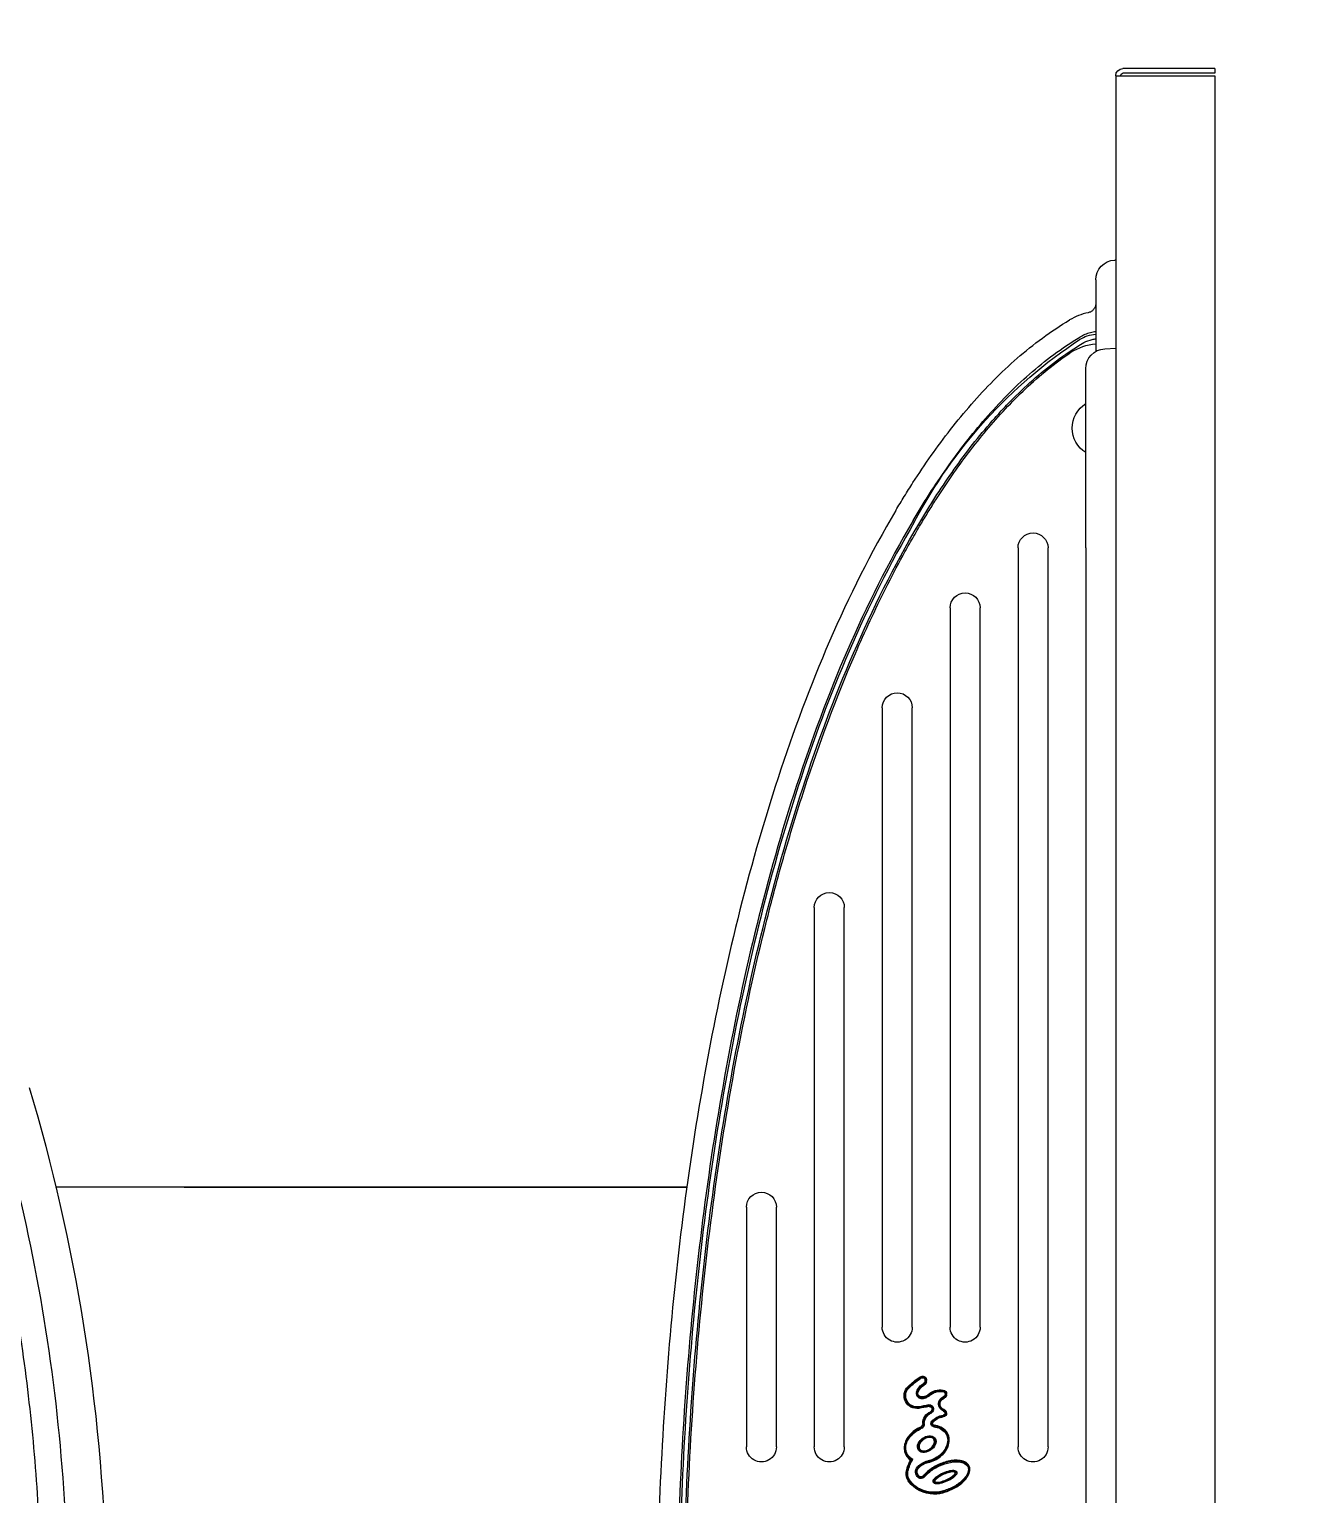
# Model space of a CAD drawing. Header units: inches. Extents: x -11 to 1838, y 0 to 1742.
# Drawn here: x 588.83 to 596.75, y 1072.2 to 1081.37 of the extents above; entities that cross this region are included whole.
import ezdxf

# ---------------------------------------------------------------- set-up
doc = ezdxf.new("R2010")
doc.units = ezdxf.units.IN
doc.header["$LTSCALE"] = 96
doc.header["$MEASUREMENT"] = 0
doc.layers.add('20', color=7, linetype='Continuous')
doc.layers.add('A-Flor-Pfix-Neww', color=7, linetype='Continuous')
doc.layers.add('Hatch', color=254, linetype='Continuous', lineweight=60)

# ---------------------------------------------------------------- blocks, each defined once
blk = doc.blocks.new('foutain-single')
at = {"layer": '20', "color": 7, "linetype": 'Continuous'}
for p, q in [((2491.1811, 1148.1583), (2491.1811, 1148.1284)), ((2491.1811, 1148.1583), (2491.7556, 1148.1583)), ((2491.1811, 1148.1284), (2491.7556, 1148.1284)), ((2491.2266, 1148.1128), (2491.1811, 1148.1128)), ((2491.1811, 1148.1128), (2491.1811, 1128.4538)), ((2491.7556, 1148.1128), (2491.2266, 1148.1128)), ((2491.8011, 1148.1128), (2491.7556, 1148.1128)), ((2491.8011, 1148.1128), (2491.8011, 1128.4538)), ((2491.8011, 1146.9606), (2491.8076, 1146.9602)), ((2491.9261, 1146.8354), (2491.9261, 1146.388)), ((2491.8701, 1146.4047), (2491.8011, 1146.4083)), ((2491.9886, 1145.1583), (2491.9886, 1146.2798)), ((2491.9886, 1145.1583), (2491.9886, 1131.4083)), ((2492.2246, 1139.5333), (2492.2246, 1145.1583)), ((2492.4126, 1145.1583), (2492.4126, 1139.5333)), ((2492.6496, 1140.283), (2492.6496, 1144.7833)), ((2492.8376, 1144.7833), (2492.8376, 1140.283)), ((2493.0746, 1140.283), (2493.0746, 1144.1583)), ((2493.2626, 1144.1583), (2493.2626, 1140.283)), ((2493.4996, 1139.5333), (2493.4996, 1142.9083)), ((2493.6876, 1142.9083), (2493.6876, 1139.5333)), ((2497.5119, 1141.158), (2494.485, 1141.158)), ((2494.485, 1141.158), (2498.4362, 1141.158)), ((2497.6311, 1141.158), (2497.5082, 1141.158)), ((2497.5119, 1141.158), (2497.5082, 1141.158)), ((2497.6311, 1141.158), (2497.6661, 1141.158)), ((2497.6661, 1141.158), (2498.4362, 1141.158)), ((2493.9246, 1139.5333), (2493.9246, 1141.0333)), ((2494.1126, 1141.0333), (2494.1126, 1139.5333)), ((2492.9851, 1139.9492), (2492.9901, 1139.9497)), ((2492.9861, 1139.9401), (2492.9851, 1139.9492)), ((2492.9861, 1139.9401), (2492.9911, 1139.9406)), ((2492.9901, 1139.9497), (2492.9951, 1139.9503)), ((2492.9911, 1139.9406), (2492.9901, 1139.9497)), ((2492.9911, 1139.9406), (2492.9961, 1139.9411)), ((2492.9951, 1139.9503), (2492.9961, 1139.9411)), ((2492.9989, 1139.921), (2493.0013, 1139.9254)), ((2493.0013, 1139.9254), (2493.0037, 1139.9298)), ((2493.0172, 1139.9702), (2493.0153, 1139.9656)), ((2493.0191, 1139.9749), (2493.0172, 1139.9702)), ((2493.0282, 1139.9643), (2493.0254, 1139.9602)), ((2493.0282, 1139.9643), (2493.031, 1139.9684)), ((2493.0975, 1139.9079), (2493.1009, 1139.9115)), ((2492.8595, 1139.8624), (2492.8595, 1139.8649)), ((2492.8595, 1139.8649), (2492.8645, 1139.8649)), ((2492.8595, 1139.8624), (2492.8645, 1139.8624)), ((2492.8645, 1139.8624), (2492.8645, 1139.8649)), ((2492.8645, 1139.8649), (2492.8695, 1139.8649)), ((2492.8645, 1139.8624), (2492.8695, 1139.8624)), ((2492.8695, 1139.8649), (2492.8695, 1139.8624)), ((2492.8756, 1139.8391), (2492.8774, 1139.8438)), ((2492.8774, 1139.8438), (2492.8791, 1139.8485)), ((2492.8801, 1139.8893), (2492.8809, 1139.8844)), ((2492.8809, 1139.8844), (2492.8818, 1139.8795)), ((2492.9707, 1139.8578), (2492.9673, 1139.8542)), ((2492.9741, 1139.8615), (2492.9707, 1139.8578)), ((2493.0376, 1139.8764), (2493.0423, 1139.8782)), ((2493.0423, 1139.8782), (2493.047, 1139.88)), ((2493.094, 1139.9043), (2493.0975, 1139.9079)), ((2492.8596, 1139.7458), (2492.8646, 1139.7453)), ((2492.8646, 1139.7453), (2492.8696, 1139.7448)), ((2492.8756, 1139.7667), (2492.8774, 1139.762)), ((2492.8774, 1139.762), (2492.8791, 1139.7573)), ((2492.8809, 1139.7226), (2492.8809, 1139.7276)), ((2492.9418, 1139.7695), (2492.9468, 1139.77)), ((2492.9423, 1139.765), (2492.9418, 1139.7695)), ((2492.9423, 1139.765), (2492.9473, 1139.7655)), ((2492.9468, 1139.77), (2492.9518, 1139.7705)), ((2492.9468, 1139.77), (2492.9473, 1139.7655)), ((2492.9473, 1139.7655), (2492.9522, 1139.766)), ((2492.9518, 1139.7705), (2492.9522, 1139.766)), ((2492.9567, 1139.7449), (2492.9588, 1139.7495)), ((2492.9588, 1139.7495), (2492.9609, 1139.754)), ((2492.9705, 1139.7913), (2492.9695, 1139.7864)), ((2492.9716, 1139.7962), (2492.9705, 1139.7913)), ((2493.0346, 1139.7799), (2493.0338, 1139.7749)), ((2493.0353, 1139.7848), (2493.0346, 1139.7799)), ((2492.8809, 1139.7226), (2492.8817, 1139.7275)), ((2492.9378, 1139.6693), (2492.9383, 1139.6643)), ((2492.9383, 1139.6643), (2492.9389, 1139.6593)), ((2492.9447, 1139.687), (2492.9485, 1139.6903)), ((2492.9485, 1139.6903), (2492.9523, 1139.6936)), ((2492.9991, 1139.6804), (2493.0041, 1139.6805)), ((2493.0041, 1139.6805), (2493.0091, 1139.6806)), ((2493.0223, 1139.6457), (2493.0243, 1139.6503)), ((2493.0243, 1139.6503), (2493.0263, 1139.6549)), ((2493.0817, 1139.4558), (2493.0845, 1139.4516)), ((2492.9753, 1139.436), (2492.9764, 1139.4409)), ((2492.9764, 1139.4409), (2492.9775, 1139.4458)), ((2492.9786, 1139.3656), (2492.9821, 1139.3692)), ((2492.9821, 1139.3692), (2492.9855, 1139.3728)), ((2493.0333, 1139.403), (2493.0369, 1139.4064)), ((2493.034, 1139.4022), (2493.0333, 1139.403)), ((2493.0377, 1139.4056), (2493.034, 1139.4022)), ((2493.0406, 1139.4098), (2493.0369, 1139.4064)), ((2493.0377, 1139.4056), (2493.0369, 1139.4064)), ((2493.0413, 1139.409), (2493.0377, 1139.4056)), ((2493.0406, 1139.4098), (2493.0413, 1139.409)), ((2493.0801, 1139.4492), (2493.0845, 1139.4516)), ((2493.1012, 1139.3817), (2493.1061, 1139.3828)), ((2493.1061, 1139.3828), (2493.1109, 1139.3839)), ((2492.9998, 1139.344), (2493.0034, 1139.3474)), ((2493.0034, 1139.3474), (2493.0071, 1139.3508)), ((2493.0332, 1139.345), (2493.0301, 1139.349)), ((2493.0363, 1139.3411), (2493.0332, 1139.345)), ((2493.0876, 1139.3207), (2493.0915, 1139.3176)), ((2493.0915, 1139.3176), (2493.0955, 1139.3145)), ((2492.9409, 1139.2494), (2492.9409, 1139.2444)), ((2492.9409, 1139.2444), (2492.9409, 1139.2394))]:
    blk.add_line(p, q, dxfattribs=at)
for centre, radius, start, end in [((2491.7556, 1148.1128), 0.0455, 0, 90), ((2491.7556, 1148.1128), 0.0156, 0, 90), ((2491.8011, 1146.8354), 0.125, 0, 87), ((2491.8011, 1146.8333), 0.125, 0, 0.0995), ((2491.8936, 1146.0928), 0.3454, 57.07833, 84.59802), ((2491.8985, 1146.2488), 0.2497, 58.90623, 83.5861), ((2490.3132, 1143.8723), 3.1062, 27.8522, 56.50273), ((2491.8636, 1146.2798), 0.125, 0, 87), ((2491.8936, 1145.9083), 0.1805, 301.74197, 58.25803), ((2492.3186, 1145.1583), 0.094, 359.99993, 179.99993), ((2492.7436, 1144.7833), 0.094, 359.99993, 179.99993), ((2493.1686, 1144.1583), 0.094, 359.99993, 179.99993), ((2493.5936, 1142.9083), 0.094, 359.99993, 179.99993), ((2509.742, 1138.4628), 11.6257, 163.40577, 178.47406), ((2494.0186, 1141.0333), 0.094, 359.99993, 179.99993), ((2492.7436, 1140.283), 0.094, 179.99993, 359.99993), ((2493.1686, 1140.283), 0.094, 179.99993, 359.99993), ((2493.0098, 1139.9519), 0.0248, 67.86221, 186.24808), ((2493.0108, 1139.9428), 0.0248, 186.24808, 241.32487), ((2493.0098, 1139.9519), 0.0198, 67.86221, 186.24808), ((2493.0108, 1139.9428), 0.0198, 186.24808, 241.32487), ((2493.0098, 1139.9519), 0.0148, 67.86221, 186.24808), ((2493.0108, 1139.9428), 0.0148, 186.24808, 241.32487), ((2492.958, 1139.8463), 0.0851, 20.70816, 61.32487), ((2492.958, 1139.8463), 0.0901, 20.70816, 61.32487), ((2492.958, 1139.8463), 0.0951, 20.70816, 61.32487), ((2492.9955, 1139.9169), 0.0525, 55.42178, 67.86221), ((2492.9955, 1139.9169), 0.0575, 55.42178, 67.86221), ((2492.9955, 1139.9169), 0.0625, 55.42178, 67.86221), ((2492.7117, 1139.5052), 0.5526, 46.23108, 55.42178), ((2492.7117, 1139.5052), 0.5576, 46.23108, 55.42178), ((2492.7117, 1139.5052), 0.5626, 46.23108, 55.42178), ((2493.0457, 1139.8538), 0.0798, 261.41711, 46.23108), ((2492.8843, 1139.8649), 0.0248, 99.84378, 179.99998), ((2492.8843, 1139.8624), 0.0248, 179.99998, 249.4723), ((2492.8843, 1139.8649), 0.0198, 99.84378, 179.99998), ((2492.8843, 1139.8624), 0.0198, 179.99998, 249.4723), ((2492.8843, 1139.8649), 0.0148, 99.84378, 179.99998), ((2492.8843, 1139.8624), 0.0148, 179.99998, 249.4723), ((2492.8621, 1139.8029), 0.0387, 290.52765, 69.4723), ((2492.8621, 1139.8029), 0.0437, 290.52765, 69.4723), ((2492.8621, 1139.8029), 0.0487, 290.52765, 69.4723), ((2492.899, 1139.7804), 0.1106, 47.19772, 99.84378), ((2492.899, 1139.7804), 0.1056, 47.19772, 99.84378), ((2492.899, 1139.7804), 0.1006, 47.19772, 99.84378), ((2493.0457, 1139.8538), 0.0748, 261.41711, 46.23108), ((2493.0457, 1139.8538), 0.0698, 261.41711, 46.23108), ((2492.8807, 1139.7438), 0.0212, 174.60496, 270.4689), ((2492.8843, 1139.7434), 0.0248, 110.52765, 174.60496), ((2492.8807, 1139.7438), 0.0162, 174.60496, 270.4689), ((2492.8843, 1139.7434), 0.0198, 110.52765, 174.60496), ((2492.8807, 1139.7438), 0.0112, 174.60496, 274.01754), ((2492.8843, 1139.7434), 0.0148, 110.52765, 174.60496), ((2493.066, 1139.7062), 0.1864, 171.84033, 173.39867), ((2492.8809, 1139.7226), 0.005, 80.82292, 90.4689), ((2492.8638, 1139.6169), 0.117, 40.91353, 81.31085), ((2492.7828, 1139.7264), 0.0989, 0.62965, 3.58237), ((2492.9665, 1139.7719), 0.0248, 78.30323, 185.75289), ((2492.967, 1139.7675), 0.0248, 185.75289, 245.66164), ((2492.9665, 1139.7719), 0.0198, 78.30323, 185.75289), ((2492.967, 1139.7675), 0.0198, 185.75289, 245.66164), ((2492.9665, 1139.7719), 0.0148, 78.30323, 185.75289), ((2492.967, 1139.7675), 0.0148, 185.75289, 245.66164), ((2492.927, 1139.6792), 0.0721, 0.95274, 65.66164), ((2492.927, 1139.6792), 0.0771, 0.95274, 65.66164), ((2492.927, 1139.6792), 0.0821, 0.95274, 65.66164), ((2493.2132, 1140.9633), 1.2018, 258.30323, 261.41711), ((2493.2132, 1140.9633), 1.1968, 258.30323, 261.41711), ((2493.2132, 1140.9633), 1.1918, 258.30323, 261.41711), ((2492.8638, 1139.6169), 0.107, 40.91353, 80.82292), ((2492.8638, 1139.6169), 0.112, 40.91353, 80.82292), ((2492.9366, 1139.68), 0.0108, 276.39035, 40.91353), ((2492.9366, 1139.68), 0.0158, 276.39035, 40.91353), ((2492.9366, 1139.68), 0.0208, 276.39035, 40.91353), ((2493.0376, 1139.681), 0.0385, 180.95274, 246.5675), ((2493.0376, 1139.681), 0.0335, 180.95274, 246.5675), ((2493.0376, 1139.681), 0.0285, 180.95274, 246.5675), ((2492.3186, 1139.5333), 0.094, 179.99993, 359.99993), ((2493.044, 1139.9566), 0.5022, 273.05609, 274.30671), ((2492.8667, 1139.3275), 0.2407, 13.01515, 32.01828), ((2493.3219, 1139.8411), 0.4605, 236.95814, 238.3378), ((2493.0845, 1139.4516), 0.005, 123.66498, 209.68602), ((2493.5936, 1139.5333), 0.094, 179.99993, 359.99993), ((2494.0186, 1139.5333), 0.094, 179.99993, 359.99993), ((2492.9503, 1139.3248), 0.114, 43.28653, 77.35135), ((2492.9503, 1139.3248), 0.119, 43.28653, 77.35135), ((2492.9503, 1139.3248), 0.124, 43.28653, 77.35135), ((2492.6469, 1139.0196), 0.4794, 42.59493, 46.20617), ((2492.6469, 1139.0196), 0.4844, 42.59493, 46.20617), ((2492.6469, 1139.0196), 0.4894, 42.59493, 46.20617), ((2493.0077, 1139.3774), 0.0362, 308.23012, 43.28653), ((2493.0077, 1139.3774), 0.0412, 308.23012, 43.28653), ((2493.0077, 1139.3774), 0.0462, 308.23012, 43.28653), ((2492.8667, 1139.3275), 0.2457, 13.01515, 29.68602), ((2492.8667, 1139.3275), 0.2507, 13.01515, 29.68602), ((2493.0307, 1139.3654), 0.0723, 321.8362, 13.01515), ((2493.0307, 1139.3654), 0.0773, 321.8362, 13.01515), ((2493.0307, 1139.3654), 0.0823, 321.8362, 13.01515), ((2492.9409, 1139.436), 0.1866, 269.99998, 321.8362), ((2492.9409, 1139.436), 0.1916, 269.99998, 321.8362), ((2492.9409, 1139.436), 0.1966, 269.99998, 321.8362), ((2493.0196, 1139.3623), 0.027, 222.59493, 308.23012), ((2493.0196, 1139.3623), 0.022, 222.59493, 308.23012), ((2493.0196, 1139.3623), 0.017, 222.59493, 308.23012)]:
    blk.add_arc(centre, radius, start, end, dxfattribs=at)
for points, knots in [([(2491.9261, 1146.6867), (2491.9264, 1146.68), (2491.9277, 1146.6735), (2491.9325, 1146.661), (2491.9359, 1146.6552), (2491.9446, 1146.645), (2491.9496, 1146.6407), (2491.9611, 1146.6338), (2491.9673, 1146.6314), (2491.9739, 1146.6301)], [0, 0, 0, 0, 0.25, 0.25, 0.5, 0.5, 0.75, 0.75, 1, 1, 1, 1]), ([(2491.9739, 1146.6301), (2491.9941, 1146.6259), (2492.0139, 1146.62), (2492.0528, 1146.6049), (2492.0717, 1146.5957), (2492.0897, 1146.585)], [0, 0, 0, 0, 0.5, 0.5, 1, 1, 1, 1]), ([(2493.1773, 1145.3934), (2493.1598, 1145.4226), (2493.1422, 1145.4518), (2493.1064, 1145.5097), (2493.0883, 1145.5385), (2493.033, 1145.6242), (2492.9951, 1145.6806), (2492.9167, 1145.7915), (2492.8763, 1145.8462), (2492.7926, 1145.9534), (2492.7493, 1146.006), (2492.6146, 1146.1601), (2492.5196, 1146.2567), (2492.316, 1146.434), (2492.2074, 1146.5147), (2492.0897, 1146.585)], [0, 0, 0, 0, 0.0625, 0.0625, 0.125, 0.125, 0.25, 0.25, 0.375, 0.375, 0.5, 0.5, 0.75, 0.75, 1, 1, 1, 1]), ([(2491.9261, 1146.511), (2491.9375, 1146.5097), (2491.9488, 1146.5076), (2491.9713, 1146.5018), (2491.9826, 1146.4981), (2492.0046, 1146.4889), (2492.0154, 1146.4835), (2492.0258, 1146.4773)], [0, 0, 0, 0, 0.323786, 0.323786, 0.661893, 0.661893, 1, 1, 1, 1]), ([(2492.012, 1146.437), (2491.9962, 1146.4466), (2491.9794, 1146.454), (2491.9531, 1146.4619), (2491.944, 1146.464), (2491.9321, 1146.466), (2491.9293, 1146.4664), (2491.9264, 1146.4668)], [0, 0, 0, 0, 0.603497, 0.603497, 0.905245, 0.905245, 1, 1, 1, 1]), ([(2493.0338, 1145.3082), (2493.0174, 1145.3358), (2493.0008, 1145.3633), (2492.9671, 1145.4179), (2492.95, 1145.445), (2492.898, 1145.5259), (2492.8623, 1145.5791), (2492.7519, 1145.7362), (2492.6738, 1145.8378), (2492.5686, 1145.9594), (2492.5472, 1145.9834), (2492.5037, 1146.0307), (2492.4817, 1146.054), (2492.4144, 1146.1226), (2492.3682, 1146.1667), (2492.2248, 1146.2933), (2492.1227, 1146.3702), (2492.012, 1146.437)], [0, 0, 0, 0, 0.0625, 0.0625, 0.125, 0.125, 0.25, 0.25, 0.5, 0.5, 0.5625, 0.5625, 0.625, 0.625, 0.75, 0.75, 1, 1, 1, 1]), ([(2493.0696, 1145.3295), (2493.0528, 1145.3576), (2493.0359, 1145.3857), (2493.0015, 1145.4414), (2492.9841, 1145.4691), (2492.931, 1145.5515), (2492.8945, 1145.6058), (2492.8193, 1145.7126), (2492.7805, 1145.7652), (2492.7002, 1145.8684), (2492.6587, 1145.9192), (2492.5296, 1146.0677), (2492.4385, 1146.1608), (2492.2432, 1146.3319), (2492.139, 1146.4098), (2492.0258, 1146.4773)], [0, 0, 0, 0, 0.0625, 0.0625, 0.125, 0.125, 0.25, 0.25, 0.375, 0.375, 0.5, 0.5, 0.75, 0.75, 1, 1, 1, 1]), ([(2493.021, 1145.3069), (2493.0056, 1145.3326), (2492.9901, 1145.3583), (2492.9744, 1145.3838), (2492.9587, 1145.4093), (2492.9427, 1145.4347), (2492.8943, 1145.5104), (2492.8611, 1145.5602), (2492.7588, 1145.7075), (2492.6867, 1145.803), (2492.5327, 1145.9865), (2492.4516, 1146.0736), (2492.3651, 1146.1547), (2492.2767, 1146.2377), (2492.1828, 1146.3144), (2492.0814, 1146.3827)], [0, 0, 0, 0, 0.547642, 0.547642, 0.547642, 0.564757, 0.564757, 0.598986, 0.598986, 0.667446, 0.667446, 0.735905, 0.735905, 0.735905, 1, 1, 1, 1]), ([(2503.6111, 1130.1676), (2503.7223, 1130.1676), (2503.8331, 1130.1739), (2504.0535, 1130.198), (2504.1636, 1130.2159), (2504.4876, 1130.2846), (2504.6967, 1130.3505), (2505.0015, 1130.475), (2505.1016, 1130.5208), (2505.2988, 1130.6209), (2505.3958, 1130.6751), (2505.678, 1130.8475), (2505.8558, 1130.9765), (2506.193, 1131.2592), (2506.3533, 1131.4137), (2506.6517, 1131.7366), (2506.7907, 1131.9055), (2507.0517, 1132.2556), (2507.1739, 1132.4367), (2507.4025, 1132.8105), (2507.5092, 1133.0038), (2507.8043, 1133.5949), (2507.9661, 1134), (2508.241, 1134.8256), (2508.3563, 1135.2455), (2508.5386, 1136.1005), (2508.6047, 1136.5376), (2508.6863, 1137.4062), (2508.7025, 1137.8401), (2508.7028, 1138.7072), (2508.6868, 1139.1406), (2508.6264, 1139.7899), (2508.6003, 1140.0063), (2508.535, 1140.4388), (2508.4957, 1140.6555), (2508.3589, 1141.3007), (2508.2434, 1141.7224), (2507.9682, 1142.5506), (2507.8064, 1142.9562), (2507.512, 1143.5469), (2507.4051, 1143.7411), (2507.176, 1144.1161), (2507.0536, 1144.2978), (2506.7919, 1144.6491), (2506.6526, 1144.8185), (2506.3533, 1145.1424), (2506.1933, 1145.2966), (2505.857, 1145.5786), (2505.6799, 1145.7072), (2505.3052, 1145.9366), (2505.1061, 1146.0382), (2504.6985, 1146.205), (2504.4893, 1146.2709), (2504.1659, 1146.3398), (2504.0559, 1146.3578), (2503.8357, 1146.382), (2503.7259, 1146.3882), (2503.3977, 1146.3888), (2503.1803, 1146.3651), (2502.8561, 1146.2977), (2502.7481, 1146.2697), (2502.5373, 1146.2048), (2502.4339, 1146.1678), (2502.1293, 1146.0444), (2501.9335, 1145.9456), (2501.6503, 1145.7738), (2501.5575, 1145.7125), (2501.3785, 1145.584), (2501.2918, 1145.5167), (2501.0396, 1145.3064), (2500.8818, 1145.1552), (2500.5834, 1144.8345), (2500.4421, 1144.664), (2500.0463, 1144.1355), (2499.8194, 1143.7629), (2499.5258, 1143.1785), (2499.4358, 1142.9795), (2499.2696, 1142.5738), (2499.1933, 1142.3665), (2498.9846, 1141.7425), (2498.869, 1141.3222), (2498.6866, 1140.4723), (2498.6207, 1140.0427), (2498.5582, 1139.3915), (2498.5433, 1139.1733), (2498.5241, 1138.735), (2498.5198, 1138.5147), (2498.5191, 1137.8569), (2498.5351, 1137.4204), (2498.6155, 1136.5532), (2498.6798, 1136.1226), (2498.8152, 1135.4814), (2498.8667, 1135.2684), (2498.9821, 1134.844), (2499.0458, 1134.6323), (2499.2536, 1134.0061), (2499.4161, 1133.5993), (2499.7093, 1133.0108), (2499.8152, 1132.8183), (2500.0453, 1132.4413), (2500.1692, 1132.2574), (2500.5632, 1131.7287), (2500.8574, 1131.4032), (2501.5387, 1130.8321), (2501.9122, 1130.6008), (2502.4262, 1130.3911), (2502.5309, 1130.3535), (2502.7414, 1130.2883), (2502.8476, 1130.2605), (2503.1693, 1130.1926), (2503.3886, 1130.1676), (2503.6111, 1130.1676)], [0, 0, 0, 0, 0.007813, 0.007813, 0.015625, 0.015625, 0.03125, 0.03125, 0.039063, 0.039063, 0.046875, 0.046875, 0.0625, 0.0625, 0.078125, 0.078125, 0.09375, 0.09375, 0.109375, 0.109375, 0.125, 0.125, 0.15625, 0.15625, 0.1875, 0.1875, 0.21875, 0.21875, 0.25, 0.25, 0.28125, 0.28125, 0.296875, 0.296875, 0.3125, 0.3125, 0.34375, 0.34375, 0.375, 0.375, 0.390625, 0.390625, 0.40625, 0.40625, 0.421875, 0.421875, 0.4375, 0.4375, 0.453125, 0.453125, 0.46875, 0.46875, 0.484375, 0.484375, 0.492188, 0.492188, 0.5, 0.5, 0.515625, 0.515625, 0.523438, 0.523438, 0.53125, 0.53125, 0.546875, 0.546875, 0.554688, 0.554688, 0.5625, 0.5625, 0.578125, 0.578125, 0.59375, 0.59375, 0.625, 0.625, 0.640625, 0.640625, 0.65625, 0.65625, 0.6875, 0.6875, 0.71875, 0.71875, 0.734375, 0.734375, 0.75, 0.75, 0.78125, 0.78125, 0.8125, 0.8125, 0.828125, 0.828125, 0.84375, 0.84375, 0.875, 0.875, 0.890625, 0.890625, 0.90625, 0.90625, 0.9375, 0.9375, 0.96875, 0.96875, 0.976563, 0.976563, 0.984375, 0.984375, 1, 1, 1, 1]), ([(2501.5188, 1130.7171), (2501.3704, 1130.8166), (2501.2278, 1130.9252), (2500.9567, 1131.1559), (2500.8277, 1131.2782), (2500.5809, 1131.5348), (2500.4629, 1131.6695), (2500.2396, 1131.9458), (2500.1339, 1132.0877), (2499.8321, 1132.5236), (2499.6519, 1132.8276), (2499.4102, 1133.3021), (2499.3343, 1133.4637), (2499.1927, 1133.7892), (2499.1269, 1133.9533), (2498.9426, 1134.4492), (2498.8362, 1134.7842), (2498.6531, 1135.4623), (2498.5773, 1135.8057), (2498.459, 1136.5014), (2498.4166, 1136.8549), (2498.3631, 1137.5638), (2498.3519, 1137.919), (2498.3518, 1138.6305), (2498.3628, 1138.9862), (2498.4159, 1139.6944), (2498.4581, 1140.0482), (2498.5768, 1140.7483), (2498.6529, 1141.0933), (2498.8367, 1141.7738), (2498.9435, 1142.1096), (2499.1281, 1142.6059), (2499.194, 1142.77), (2499.3356, 1143.0953), (2499.4116, 1143.2568), (2499.6536, 1143.7315), (2499.834, 1144.0355), (2500.1358, 1144.4709), (2500.2415, 1144.6127), (2500.4646, 1144.8886), (2500.5826, 1145.0231), (2500.953, 1145.4079), (2501.2219, 1145.64), (2501.5188, 1145.8389)], [0, 0, 0, 0, 0.03125, 0.03125, 0.0625, 0.0625, 0.09375, 0.09375, 0.125, 0.125, 0.1875, 0.1875, 0.21875, 0.21875, 0.25, 0.25, 0.3125, 0.3125, 0.375, 0.375, 0.4375, 0.4375, 0.5, 0.5, 0.5625, 0.5625, 0.625, 0.625, 0.6875, 0.6875, 0.75, 0.75, 0.78125, 0.78125, 0.8125, 0.8125, 0.875, 0.875, 0.90625, 0.90625, 0.9375, 0.9375, 1, 1, 1, 1]), ([(2493.0596, 1145.3235), (2493.37, 1144.7976), (2493.6005, 1144.2407), (2493.9751, 1143.0932), (2494.1178, 1142.5005), (2494.3368, 1141.3089), (2494.4136, 1140.7066), (2494.5142, 1139.4969), (2494.5372, 1138.8902), (2494.5378, 1138.2834)], [0, 0, 0, 0, 0.25, 0.25, 0.5, 0.5, 0.75, 0.75, 1, 1, 1, 1]), ([(2493.0696, 1145.3295), (2493.3804, 1144.803), (2493.6112, 1144.2455), (2493.9863, 1143.0967), (2494.1291, 1142.5034), (2494.3484, 1141.3105), (2494.4253, 1140.7072), (2494.5259, 1139.4972), (2494.5489, 1138.8908), (2494.5495, 1138.2834)], [0, 0, 0, 0, 0.25, 0.25, 0.5, 0.5, 0.75, 0.75, 1, 1, 1, 1]), ([(2493.1773, 1145.3934), (2493.4909, 1144.8621), (2493.7246, 1144.2997), (2494.1042, 1143.1407), (2494.2489, 1142.5421), (2494.471, 1141.3383), (2494.5489, 1140.7295), (2494.6508, 1139.5085), (2494.6741, 1138.8965), (2494.6746, 1138.2834)], [0, 0, 0, 0, 0.25, 0.25, 0.5, 0.5, 0.75, 0.75, 1, 1, 1, 1]), ([(2494.4969, 1138.2833), (2494.4967, 1138.4348), (2494.4954, 1138.5864), (2494.4894, 1138.8892), (2494.4849, 1139.0404), (2494.4666, 1139.4935), (2494.4483, 1139.7949), (2494.3983, 1140.396), (2494.3667, 1140.6958), (2494.2888, 1141.2936), (2494.2427, 1141.5917), (2494.1336, 1142.1859), (2494.0708, 1142.4819), (2493.9798, 1142.8505), (2493.9609, 1142.9242), (2493.922, 1143.071), (2493.902, 1143.1442), (2493.8398, 1143.3628), (2493.7958, 1143.5076), (2493.6552, 1143.9383), (2493.5503, 1144.2209), (2493.3707, 1144.6359), (2493.3071, 1144.7727), (2493.2052, 1144.9751), (2493.1701, 1145.0422), (2493.1156, 1145.142), (2493.0971, 1145.1752), (2493.0784, 1145.2082), (2493.0596, 1145.2411), (2493.0404, 1145.274), (2493.021, 1145.3069)], [0, 0, 0, 0, 0.059702, 0.059702, 0.119403, 0.119403, 0.238807, 0.238807, 0.35821, 0.35821, 0.477613, 0.477613, 0.597016, 0.597016, 0.626867, 0.626867, 0.656718, 0.656718, 0.71642, 0.71642, 0.835823, 0.835823, 0.895525, 0.895525, 0.925375, 0.925375, 0.940301, 0.940301, 0.940301, 1, 1, 1, 1]), ([(2494.5078, 1138.2832), (2494.5073, 1138.8889), (2494.4844, 1139.4935), (2494.3842, 1140.6997), (2494.3077, 1141.3012), (2494.0893, 1142.4905), (2493.947, 1143.082), (2493.6669, 1143.941), (2493.5623, 1144.223), (2493.3234, 1144.7754), (2493.1887, 1145.0457), (2493.0338, 1145.3082)], [0, 0, 0, 0, 0.25, 0.25, 0.5, 0.5, 0.75, 0.75, 0.875, 0.875, 1, 1, 1, 1]), ([(2493.047, 1139.88), (2493.0474, 1139.8787), (2493.0478, 1139.8775), (2493.0482, 1139.8763), (2493.049, 1139.8731), (2493.0494, 1139.8699), (2493.0493, 1139.8666), (2493.0492, 1139.8635), (2493.0486, 1139.8602), (2493.0475, 1139.8573), (2493.0462, 1139.8539), (2493.0442, 1139.8508), (2493.0418, 1139.8481), (2493.0394, 1139.8455), (2493.0365, 1139.8433), (2493.0334, 1139.8416), (2493.0295, 1139.8395), (2493.0252, 1139.8381), (2493.0209, 1139.8373), (2493.0151, 1139.8363), (2493.009, 1139.8363), (2493.0032, 1139.8371), (2492.9959, 1139.8382), (2492.9887, 1139.8405), (2492.9822, 1139.8439), (2492.9768, 1139.8466), (2492.9717, 1139.8501), (2492.9673, 1139.8542)], [0, 0, 0, 0, 0.033304, 0.033304, 0.033304, 0.1167, 0.1167, 0.1167, 0.199097, 0.199097, 0.199097, 0.292042, 0.292042, 0.292042, 0.384239, 0.384239, 0.384239, 0.498354, 0.498354, 0.498354, 0.651857, 0.651857, 0.651857, 0.843358, 0.843358, 0.843358, 1, 1, 1, 1]), ([(2492.9707, 1139.8578), (2492.9748, 1139.854), (2492.9795, 1139.8508), (2492.9845, 1139.8483), (2492.9905, 1139.8452), (2492.9972, 1139.8431), (2493.0039, 1139.8421), (2493.0092, 1139.8413), (2493.0147, 1139.8413), (2493.02, 1139.8423), (2493.0238, 1139.8429), (2493.0276, 1139.8442), (2493.031, 1139.846), (2493.0336, 1139.8474), (2493.0361, 1139.8493), (2493.0381, 1139.8515), (2493.0401, 1139.8537), (2493.0418, 1139.8563), (2493.0428, 1139.859), (2493.0437, 1139.8615), (2493.0442, 1139.8642), (2493.0443, 1139.8668), (2493.0444, 1139.8695), (2493.0441, 1139.8723), (2493.0433, 1139.875), (2493.0431, 1139.8761), (2493.0427, 1139.8771), (2493.0423, 1139.8782)], [0, 0, 0, 0, 0.163661, 0.163661, 0.163661, 0.364166, 0.364166, 0.364166, 0.52205, 0.52205, 0.52205, 0.635474, 0.635474, 0.635474, 0.723619, 0.723619, 0.723619, 0.810154, 0.810154, 0.810154, 0.887157, 0.887157, 0.887157, 0.967266, 0.967266, 0.967266, 1, 1, 1, 1]), ([(2492.9741, 1139.8615), (2492.9785, 1139.8574), (2492.9838, 1139.854), (2492.9893, 1139.8515), (2492.995, 1139.849), (2493.0013, 1139.8473), (2493.0075, 1139.8467), (2493.0119, 1139.8463), (2493.0163, 1139.8465), (2493.0206, 1139.8475), (2493.0236, 1139.8481), (2493.0266, 1139.8492), (2493.0293, 1139.8508), (2493.0313, 1139.852), (2493.0332, 1139.8535), (2493.0348, 1139.8553), (2493.0363, 1139.8571), (2493.0376, 1139.8592), (2493.0384, 1139.8614), (2493.039, 1139.8634), (2493.0393, 1139.8655), (2493.0393, 1139.8675), (2493.0394, 1139.8702), (2493.0389, 1139.8729), (2493.038, 1139.8754), (2493.0379, 1139.8757), (2493.0378, 1139.8761), (2493.0376, 1139.8764)], [0, 0, 0, 0, 0.20487, 0.20487, 0.20487, 0.418069, 0.418069, 0.418069, 0.565088, 0.565088, 0.565088, 0.669617, 0.669617, 0.669617, 0.749067, 0.749067, 0.749067, 0.829418, 0.829418, 0.829418, 0.898216, 0.898216, 0.898216, 0.98751, 0.98751, 0.98751, 1, 1, 1, 1]), ([(2492.9753, 1139.436), (2492.9464, 1139.4425), (2492.9194, 1139.4557), (2492.8742, 1139.4927), (2492.8555, 1139.5172), (2492.8388, 1139.5739), (2492.8429, 1139.6062), (2492.8789, 1139.6529), (2492.9082, 1139.6659), (2492.9378, 1139.6693)], [0, 0, 0, 0, 0.25, 0.25, 0.5, 0.5, 0.75, 0.75, 1, 1, 1, 1]), ([(2492.9764, 1139.4409), (2492.9486, 1139.4471), (2492.9227, 1139.4597), (2492.8791, 1139.495), (2492.8609, 1139.5182), (2492.8482, 1139.559), (2492.8466, 1139.5735), (2492.8504, 1139.6013), (2492.856, 1139.6149), (2492.8818, 1139.6487), (2492.9099, 1139.6611), (2492.9383, 1139.6643)], [0, 0, 0, 0, 0.25, 0.25, 0.5, 0.5, 0.625, 0.625, 0.75, 0.75, 1, 1, 1, 1]), ([(2492.9389, 1139.6593), (2492.9117, 1139.6563), (2492.8846, 1139.6444), (2492.8601, 1139.6119), (2492.8549, 1139.5988), (2492.8517, 1139.572), (2492.8535, 1139.5582), (2492.8663, 1139.5192), (2492.8839, 1139.4973), (2492.926, 1139.4638), (2492.9508, 1139.4518), (2492.9775, 1139.4458)], [0, 0, 0, 0, 0.25, 0.25, 0.375, 0.375, 0.5, 0.5, 0.75, 0.75, 1, 1, 1, 1]), ([(2493.0708, 1139.4551), (2493.0754, 1139.4575), (2493.0798, 1139.4603), (2493.088, 1139.4667), (2493.0919, 1139.4702), (2493.1022, 1139.4818), (2493.1076, 1139.4909), (2493.1142, 1139.5104), (2493.1155, 1139.5209), (2493.1147, 1139.5364), (2493.114, 1139.5416), (2493.1118, 1139.5517), (2493.1103, 1139.5566), (2493.1048, 1139.5711), (2493.0997, 1139.5803), (2493.088, 1139.5972), (2493.0812, 1139.6049), (2493.0586, 1139.6263), (2493.0414, 1139.6375), (2493.0223, 1139.6457)], [0, 0, 0, 0, 0.0625, 0.0625, 0.125, 0.125, 0.25, 0.25, 0.375, 0.375, 0.4375, 0.4375, 0.5, 0.5, 0.625, 0.625, 0.75, 0.75, 1, 1, 1, 1]), ([(2493.0243, 1139.6503), (2493.0435, 1139.642), (2493.0608, 1139.6309), (2493.0837, 1139.6096), (2493.0906, 1139.6018), (2493.1027, 1139.5851), (2493.1079, 1139.5759), (2493.1138, 1139.5616), (2493.1155, 1139.5567), (2493.1181, 1139.5466), (2493.1191, 1139.5414), (2493.1202, 1139.5311), (2493.1203, 1139.5259), (2493.1196, 1139.5155), (2493.1188, 1139.5103), (2493.1162, 1139.5002), (2493.1145, 1139.4954), (2493.1101, 1139.486), (2493.1074, 1139.4814), (2493.0982, 1139.4688), (2493.0904, 1139.4616), (2493.0817, 1139.4558)], [0, 0, 0, 0, 0.25, 0.25, 0.375, 0.375, 0.5, 0.5, 0.5625, 0.5625, 0.625, 0.625, 0.6875, 0.6875, 0.75, 0.75, 0.8125, 0.8125, 0.875, 0.875, 1, 1, 1, 1]), ([(2493.0263, 1139.6549), (2493.0463, 1139.6462), (2493.0643, 1139.6346), (2493.0881, 1139.6122), (2493.0952, 1139.6041), (2493.1077, 1139.5865), (2493.1131, 1139.5769), (2493.119, 1139.5618), (2493.1207, 1139.5567), (2493.1233, 1139.5462), (2493.1242, 1139.5408), (2493.1252, 1139.53), (2493.1253, 1139.5246), (2493.1244, 1139.5138), (2493.1235, 1139.5083), (2493.1207, 1139.4979), (2493.1188, 1139.4928), (2493.1142, 1139.483), (2493.1113, 1139.4783), (2493.1017, 1139.4652), (2493.0936, 1139.4577), (2493.0845, 1139.4516)], [0, 0, 0, 0, 0.25, 0.25, 0.375, 0.375, 0.5, 0.5, 0.5625, 0.5625, 0.625, 0.625, 0.6875, 0.6875, 0.75, 0.75, 0.8125, 0.8125, 0.875, 0.875, 1, 1, 1, 1]), ([(2492.9319, 1139.5879), (2492.9403, 1139.5998), (2492.9561, 1139.604), (2492.9846, 1139.6016), (2492.9983, 1139.5959), (2493.0216, 1139.5793), (2493.0315, 1139.5683), (2493.0432, 1139.5422), (2493.0443, 1139.5259), (2493.0275, 1139.5022), (2493.0118, 1139.4979), (2492.9831, 1139.5003), (2492.9696, 1139.5061), (2492.9463, 1139.5226), (2492.9363, 1139.5336), (2492.9246, 1139.5598), (2492.9235, 1139.576), (2492.9319, 1139.5879)], [0, 0, 0, 0, 0.125, 0.125, 0.25, 0.25, 0.375, 0.375, 0.5, 0.5, 0.625, 0.625, 0.75, 0.75, 0.875, 0.875, 1, 1, 1, 1]), ([(2492.936, 1139.585), (2492.9283, 1139.5742), (2492.93, 1139.5594), (2492.9412, 1139.5357), (2492.9502, 1139.5259), (2492.9714, 1139.5109), (2492.9835, 1139.5056), (2493.0097, 1139.5028), (2493.0241, 1139.5061), (2493.0395, 1139.5277), (2493.0378, 1139.5426), (2493.0267, 1139.5661), (2493.0177, 1139.5759), (2492.9965, 1139.591), (2492.9841, 1139.5964), (2492.9583, 1139.5991), (2492.9436, 1139.5958), (2492.936, 1139.585)], [0, 0, 0, 0, 0.125, 0.125, 0.25, 0.25, 0.375, 0.375, 0.5, 0.5, 0.625, 0.625, 0.75, 0.75, 0.875, 0.875, 1, 1, 1, 1]), ([(2492.9401, 1139.5821), (2492.9332, 1139.5724), (2492.9354, 1139.559), (2492.946, 1139.5379), (2492.9542, 1139.5292), (2492.9733, 1139.5157), (2492.9843, 1139.5108), (2493.0076, 1139.5078), (2493.021, 1139.5102), (2493.0347, 1139.5297), (2493.0324, 1139.5431), (2493.0219, 1139.5639), (2493.0137, 1139.5727), (2492.9946, 1139.5862), (2492.9836, 1139.5911), (2492.9604, 1139.5941), (2492.9469, 1139.5918), (2492.9401, 1139.5821)], [0, 0, 0, 0, 0.125, 0.125, 0.25, 0.25, 0.375, 0.375, 0.5, 0.5, 0.625, 0.625, 0.75, 0.75, 0.875, 0.875, 1, 1, 1, 1]), ([(2492.9409, 1139.2394), (2492.915, 1139.2394), (2492.8899, 1139.2444), (2492.8409, 1139.2602), (2492.8178, 1139.2709), (2492.7745, 1139.2978), (2492.754, 1139.3141), (2492.7297, 1139.3442), (2492.7228, 1139.3549), (2492.7136, 1139.379), (2492.7116, 1139.3925), (2492.7181, 1139.4176), (2492.7268, 1139.4284), (2492.7487, 1139.4425), (2492.7613, 1139.4463), (2492.7995, 1139.4524), (2492.8257, 1139.4496), (2492.8755, 1139.438), (2492.8999, 1139.4288), (2492.9453, 1139.4052), (2492.9669, 1139.3907), (2492.9855, 1139.3728)], [0, 0, 0, 0, 0.125, 0.125, 0.25, 0.25, 0.375, 0.375, 0.4375, 0.4375, 0.5, 0.5, 0.5625, 0.5625, 0.625, 0.625, 0.75, 0.75, 0.875, 0.875, 1, 1, 1, 1]), ([(2492.9409, 1139.2444), (2492.9158, 1139.2444), (2492.8914, 1139.2492), (2492.8439, 1139.2644), (2492.8215, 1139.2747), (2492.7793, 1139.3005), (2492.7593, 1139.3162), (2492.7353, 1139.3449), (2492.7284, 1139.3553), (2492.7188, 1139.3786), (2492.7165, 1139.3914), (2492.7228, 1139.4159), (2492.7317, 1139.4261), (2492.7531, 1139.4389), (2492.7655, 1139.4422), (2492.8026, 1139.4472), (2492.8277, 1139.4442), (2492.8762, 1139.4325), (2492.8992, 1139.4236), (2492.9431, 1139.4007), (2492.964, 1139.3865), (2492.9821, 1139.3692)], [0, 0, 0, 0, 0.125, 0.125, 0.25, 0.25, 0.375, 0.375, 0.4375, 0.4375, 0.5, 0.5, 0.5625, 0.5625, 0.625, 0.625, 0.75, 0.75, 0.875, 0.875, 1, 1, 1, 1]), ([(2492.9786, 1139.3656), (2492.9611, 1139.3824), (2492.941, 1139.396), (2492.8986, 1139.4184), (2492.8764, 1139.427), (2492.8297, 1139.4388), (2492.8055, 1139.442), (2492.7694, 1139.4379), (2492.7574, 1139.435), (2492.7362, 1139.4234), (2492.7272, 1139.4138), (2492.7215, 1139.3899), (2492.7243, 1139.3775), (2492.7342, 1139.3553), (2492.7411, 1139.3455), (2492.7648, 1139.318), (2492.7843, 1139.3031), (2492.8252, 1139.2784), (2492.847, 1139.2686), (2492.893, 1139.254), (2492.9166, 1139.2494), (2492.9409, 1139.2494)], [0, 0, 0, 0, 0.125, 0.125, 0.25, 0.25, 0.375, 0.375, 0.4375, 0.4375, 0.5, 0.5, 0.5625, 0.5625, 0.625, 0.625, 0.75, 0.75, 0.875, 0.875, 1, 1, 1, 1]), ([(2492.7964, 1139.3774), (2492.7996, 1139.3845), (2492.8082, 1139.3868), (2492.8234, 1139.3877), (2492.831, 1139.3867), (2492.8533, 1139.3823), (2492.8674, 1139.3773), (2492.895, 1139.3651), (2492.9083, 1139.3578), (2492.9264, 1139.3443), (2492.9323, 1139.3393), (2492.9418, 1139.3276), (2492.9461, 1139.3196), (2492.9402, 1139.3054), (2492.9315, 1139.3029), (2492.9163, 1139.3019), (2492.9087, 1139.3029), (2492.8863, 1139.3073), (2492.872, 1139.3123), (2492.8444, 1139.3245), (2492.831, 1139.3319), (2492.8128, 1139.3454), (2492.807, 1139.3504), (2492.7974, 1139.3623), (2492.7933, 1139.3704), (2492.7964, 1139.3774)], [0, 0, 0, 0, 0.0625, 0.0625, 0.125, 0.125, 0.25, 0.25, 0.375, 0.375, 0.4375, 0.4375, 0.5, 0.5, 0.5625, 0.5625, 0.625, 0.625, 0.75, 0.75, 0.875, 0.875, 0.9375, 0.9375, 1, 1, 1, 1]), ([(2492.801, 1139.3754), (2492.7995, 1139.3721), (2492.8006, 1139.3684), (2492.8039, 1139.3621), (2492.806, 1139.3594), (2492.8131, 1139.3516), (2492.8185, 1139.3473), (2492.8353, 1139.3352), (2492.8476, 1139.3286), (2492.8728, 1139.3174), (2492.8858, 1139.3128), (2492.9062, 1139.3083), (2492.9131, 1139.3073), (2492.9235, 1139.3073), (2492.9271, 1139.3075), (2492.9338, 1139.3094), (2492.9373, 1139.3112), (2492.9398, 1139.3178), (2492.9387, 1139.3215), (2492.9354, 1139.3276), (2492.9332, 1139.3304), (2492.9262, 1139.338), (2492.9207, 1139.3424), (2492.904, 1139.3544), (2492.8918, 1139.361), (2492.8666, 1139.3722), (2492.8537, 1139.3768), (2492.8334, 1139.3812), (2492.8265, 1139.3823), (2492.8162, 1139.3823), (2492.8126, 1139.3821), (2492.8059, 1139.3803), (2492.8024, 1139.3786), (2492.801, 1139.3754)], [0, 0, 0, 0, 0.03125, 0.03125, 0.0625, 0.0625, 0.125, 0.125, 0.25, 0.25, 0.375, 0.375, 0.4375, 0.4375, 0.46875, 0.46875, 0.5, 0.5, 0.53125, 0.53125, 0.5625, 0.5625, 0.625, 0.625, 0.75, 0.75, 0.875, 0.875, 0.9375, 0.9375, 0.96875, 0.96875, 1, 1, 1, 1]), ([(2492.8056, 1139.3734), (2492.8042, 1139.3704), (2492.8067, 1139.3672), (2492.8103, 1139.362), (2492.8125, 1139.3596), (2492.8193, 1139.353), (2492.8243, 1139.3492), (2492.84, 1139.3384), (2492.851, 1139.3325), (2492.874, 1139.3223), (2492.8859, 1139.3181), (2492.9044, 1139.3138), (2492.9107, 1139.3127), (2492.9201, 1139.3122), (2492.9233, 1139.3122), (2492.9296, 1139.3132), (2492.9339, 1139.314), (2492.9343, 1139.3204), (2492.9322, 1139.3232), (2492.9285, 1139.3283), (2492.9264, 1139.3305), (2492.9195, 1139.337), (2492.9146, 1139.3408), (2492.8992, 1139.3513), (2492.8882, 1139.3571), (2492.8655, 1139.3672), (2492.8538, 1139.3714), (2492.8357, 1139.3757), (2492.8296, 1139.3768), (2492.8202, 1139.3774), (2492.8171, 1139.3774), (2492.8108, 1139.3766), (2492.8069, 1139.3763), (2492.8056, 1139.3734)], [0, 0, 0, 0, 0.03125, 0.03125, 0.0625, 0.0625, 0.125, 0.125, 0.25, 0.25, 0.375, 0.375, 0.4375, 0.4375, 0.46875, 0.46875, 0.5, 0.5, 0.53125, 0.53125, 0.5625, 0.5625, 0.625, 0.625, 0.75, 0.75, 0.875, 0.875, 0.9375, 0.9375, 0.96875, 0.96875, 1, 1, 1, 1])]:
    blk.add_open_spline(points, degree=3, knots=knots, dxfattribs=at)

msp = doc.modelspace()

# ---------------------------------------------------------------- hatches: boundary and pattern name
at = {"layer": 'Hatch'}
h = msp.add_hatch(color=254, dxfattribs=at)
h.dxf.hatch_style = 1
h.paths.add_polyline_path([(1.0277, 1585), (1.0278, 1590.2088), (1.0277, 1740.9862), (147.7025, 1740.9862), (183.4893, 1740.9862), (181, 1740.9862), (217.25, 1740.9862), (217.25, 1741.9862), (420.75, 1741.9862), (420.75, 1740.9862), (457.25, 1740.9862), (457.25, 1741.9862), (660.75, 1741.9862), (660.75, 1740.9862), (697.25, 1740.9862), (697.25, 1741.9862), (900.75, 1741.9862), (900.75, 1740.9862), (937.25, 1740.9862), (937.25, 1741.9862), (1140.75, 1741.9862), (1140.75, 1740.9862), (1177.25, 1740.9862), (1177.25, 1741.9862), (1380.75, 1741.9862), (1380.75, 1740.9862), (1417.25, 1740.9862), (1417.25, 1741.9862), (1620.75, 1741.9862), (1620.75, 1740.9862), (1836.9723, 1741), (1836.9723, 1568.75), (1838.027, 1568.75), (1838.027, 173.25), (1837.0358, 173.25), (1837.0358, 1), (1620.777, 1), (1620.777, 0), (1417.277, 0), (1417.277, 1), (1380.7502, 1.0822), (1380.7477, 0), (1177.25, 0), (1177.25, 1), (1140.723, 1), (1140.723, 0), (937.223, 0), (937.223, 1), (900.723, 1), (900.723, 0), (697.223, 0), (697.223, 1), (660.723, 1), (660.723, 0), (457.223, 0), (457.223, 1), (420.723, 1), (420.723, 0), (181, 0), (164.5118, 35.358), (114.4484, 12.0124), (-11.4956, 282.0992), (60.7161, 315.7724), (22.2577, 398.2468), (21.8532, 398.0132), (1.0306, 398), (1.0197, 415.2277), (0, 415.2277), (0, 1568.75), (1.0277, 1568.75)])
h.paths.add_polyline_path([(513, 1125.9723), (511, 1125.7435), (511, 910.1424), (485.4864, 910.1424), (484, 724), (513, 724), (511.8374, 454.4747), (633.1871, 454.5064), (634.7094, 454.4906), (602.8319, 454.4906), (602.8319, 532.5625), (681.5016, 532.5629), (681.5, 644.9989), (576.28, 645), (576.28, 739), (681.5, 739.0625), (900.268, 738.9375), (900.268, 738.875), (1108, 739), (1275.25, 739), (1275.25, 738.9587), (1324, 739.0413), (1349.955, 739), (1349.955, 872.9905), (1326.6476, 873.004), (1327.5, 976), (1350.4773, 976), (1350.5, 1009.4862), (1350.5, 1069.4714), (1324, 1069.4714), (1327.0172, 1125.6337), (1265.5, 1125.8297), (1265.5, 1126), (572.499, 1126), (572.499, 1126.1684)], flags=16)

# ---------------------------------------------------------------- block references
at = {"layer": 'A-Flor-Pfix-Neww', "xscale": -1}
msp.add_blockref('foutain-single', (3087.4301, -67.0333), dxfattribs=at)

doc.saveas('drawing.dxf')
